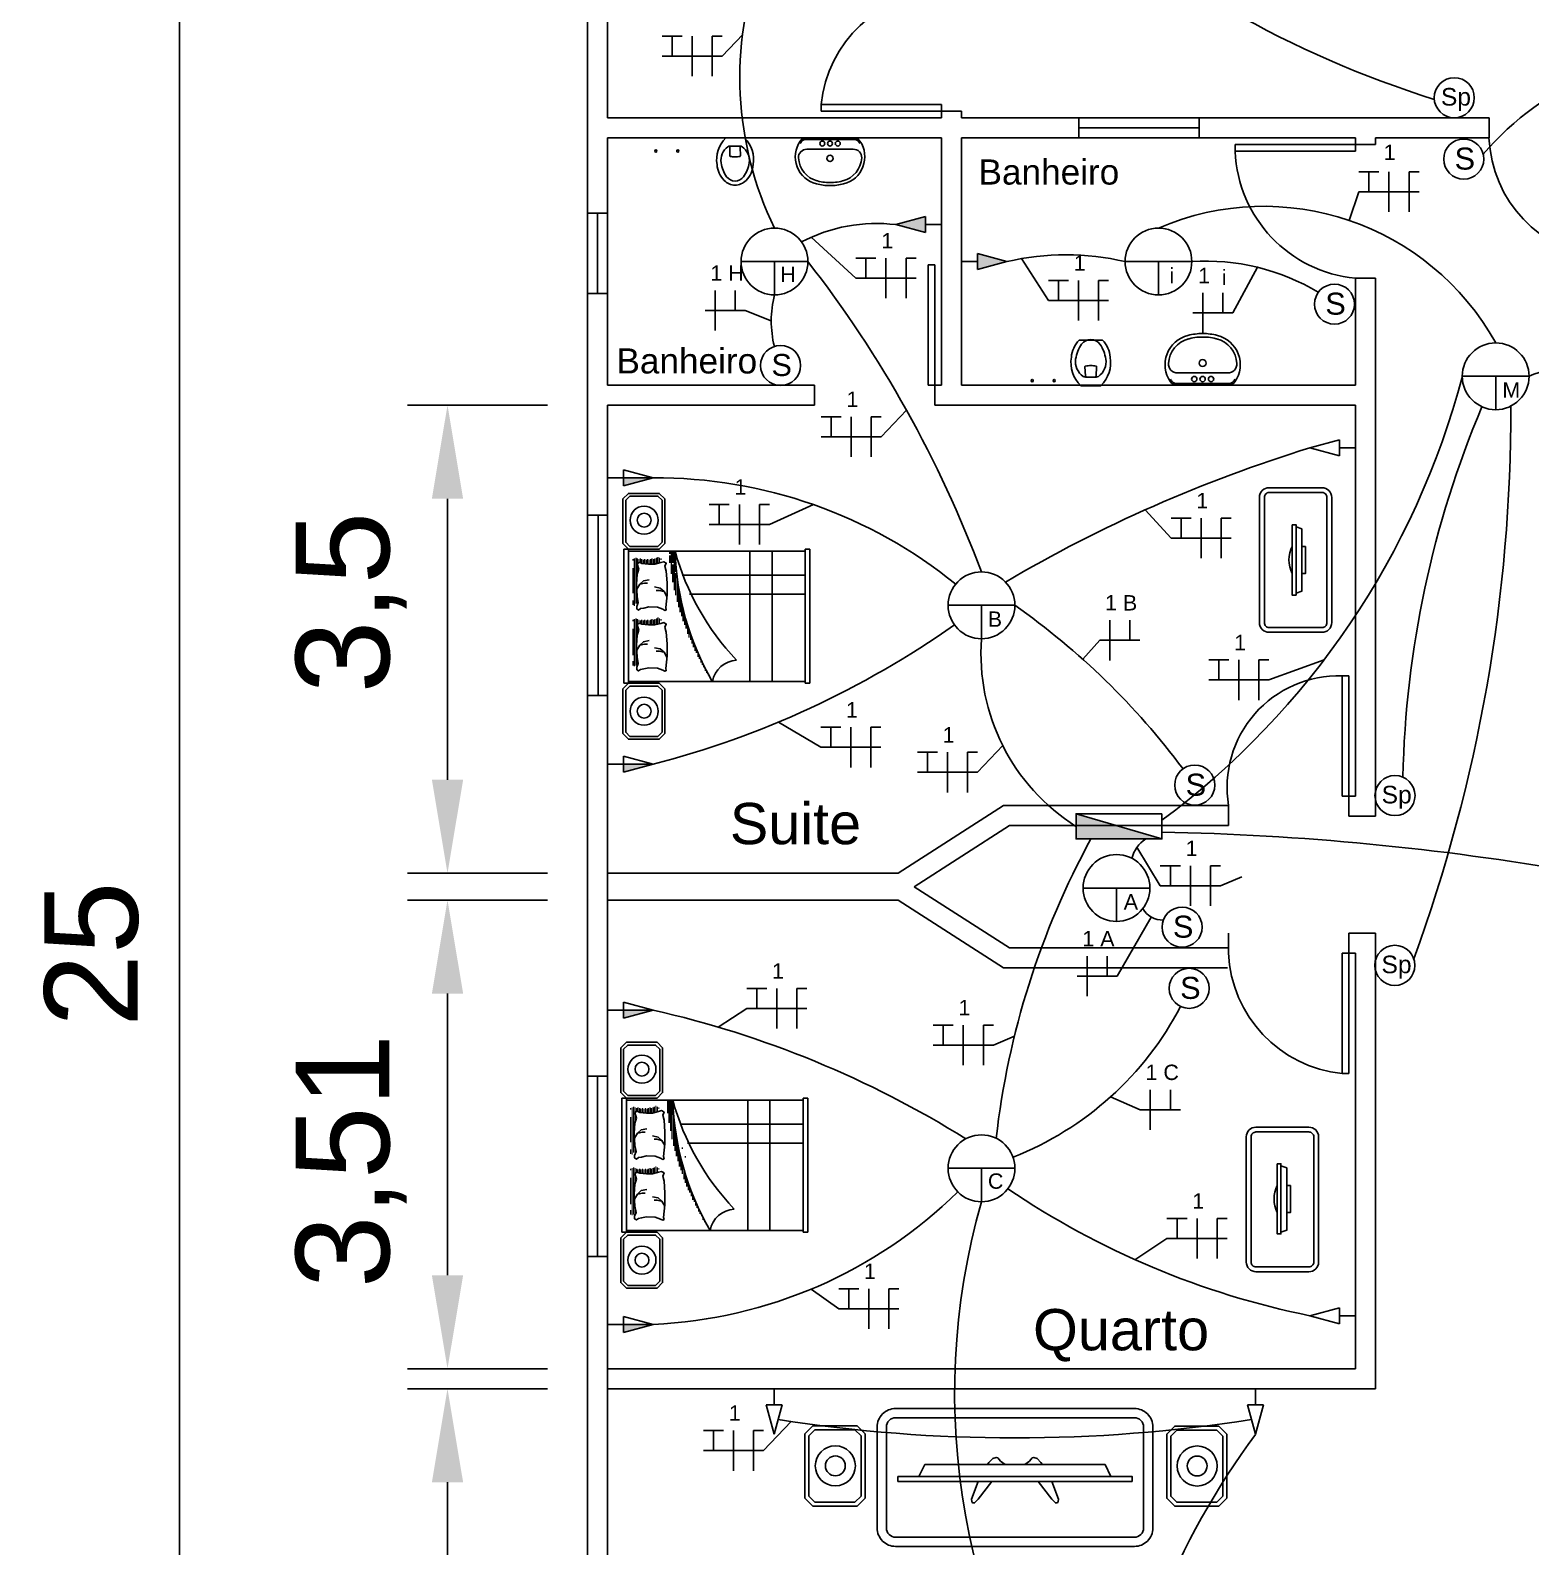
# Model space of a CAD drawing. Header units: millimetres. Extents: x 2979.6 to 3002.1, y 1616.9 to 1649.8.
# Drawn here: x 2979.55 to 2990.79, y 1628.97 to 1640.32 of the extents above; entities that cross this region are included whole.
import ezdxf

# ---------------------------------------------------------------- set-up
doc = ezdxf.new("R2010")
doc.units = ezdxf.units.MM
for name, color, linetype in [('Civil', 7, 'Continuous'), ('Cotas', 1, 'Continuous'), ('Elétrico', 2, 'Continuous'), ('Fiação', 5, 'Continuous'), ('Objetos', 7, 'Continuous')]:
    doc.layers.add(name, color=color, linetype=linetype)
doc.styles.get("Standard").update_dxf_attribs({"font": 'arial.ttf'})
doc.dimstyles.new('ISO-25', dxfattribs={"dimtxt": 0.7, "dimasz": 0.7, "dimexe": 0.3, "dimexo": 0.3, "dimgap": 0.3, "dimtad": 1, "dimtxsty": 'Standard', "dimcen": 0.7, "dimclrd": 256, "dimclre": 256, "dimadec": 0, "dimazin": 0, "dimtfac": 1, "dimtmove": 0, "dimatfit": 3, "dimfxl": 1, "dimlwd": -1, "dimlwe": -1, "dimarcsym": 0})
pattern_1 = [(270, (3073.067382, 1779.444894), (-0.0110657918, -0.0055328959), [0, -0.0110657918])]
pattern_2 = [(270, (3073.050873, 1775.336094), (-0.0110657918, -0.0055328959), [0, -0.0110657918])]

# ---------------------------------------------------------------- blocks, each defined once
blk = doc.blocks.new('*D14')
at = {"layer": 'Cotas', "transparency": 16777216}
for p, q in [((2983.425, 1645.908), (2980.37, 1645.908)), ((2980.67, 1645.208), (2980.67, 1621.608)), ((2983.425, 1620.908), (2980.37, 1620.908))]:
    blk.add_line(p, q, dxfattribs=at)
for points in [[(2980.553, 1645.208), (2980.787, 1645.208), (2980.67, 1645.908)], [(2980.553, 1621.608), (2980.787, 1621.608), (2980.67, 1620.908)]]:
    blk.add_solid(points, dxfattribs=at)
at = {"layer": 'Defpoints', "color": 0, "transparency": 16777216}
for p in [(2983.725, 1645.908), (2980.67, 1620.908), (2983.725, 1620.908)]:
    blk.add_point(p, dxfattribs=at)
at = {"layer": 'Cotas', "color": 0, "transparency": 16777216, "insert": (2980.013, 1633.408), "char_height": 0.7, "attachment_point": 5, "rotation": 90}
blk.add_mtext('25', dxfattribs=at)
blk = doc.blocks.new('*D16')
at = {"layer": 'Cotas', "transparency": 16777216}
for p, q in [((2983.425, 1633.813), (2982.377, 1633.813)), ((2982.677, 1631.005), (2982.677, 1633.113)), ((2983.425, 1630.305), (2982.377, 1630.305))]:
    blk.add_line(p, q, dxfattribs=at)
for points in [[(2982.56, 1633.113), (2982.794, 1633.113), (2982.677, 1633.813)], [(2982.56, 1631.005), (2982.794, 1631.005), (2982.677, 1630.305)]]:
    blk.add_solid(points, dxfattribs=at)
at = {"layer": 'Defpoints', "color": 0, "transparency": 16777216}
for p in [(2982.677, 1633.813), (2983.725, 1633.813), (2983.725, 1630.305)]:
    blk.add_point(p, dxfattribs=at)
at = {"layer": 'Cotas', "color": 0, "transparency": 16777216, "insert": (2981.956, 1631.86), "char_height": 0.7, "attachment_point": 5, "rotation": 90}
blk.add_mtext('3,51', dxfattribs=at)
blk = doc.blocks.new('*D17')
at = {"layer": 'Cotas', "transparency": 16777216}
for p, q in [((2983.425, 1637.517), (2982.377, 1637.517)), ((2982.677, 1634.713), (2982.677, 1636.817)), ((2983.425, 1634.013), (2982.377, 1634.013))]:
    blk.add_line(p, q, dxfattribs=at)
for points in [[(2982.56, 1636.817), (2982.794, 1636.817), (2982.677, 1637.517)], [(2982.56, 1634.713), (2982.794, 1634.713), (2982.677, 1634.013)]]:
    blk.add_solid(points, dxfattribs=at)
at = {"layer": 'Defpoints', "color": 0, "transparency": 16777216}
for p in [(2982.677, 1637.517), (2983.725, 1637.517), (2983.725, 1634.013)]:
    blk.add_point(p, dxfattribs=at)
at = {"layer": 'Cotas', "color": 0, "transparency": 16777216, "insert": (2981.956, 1636.04), "char_height": 0.7, "attachment_point": 5, "rotation": 90}
blk.add_mtext('3,5', dxfattribs=at)
blk = doc.blocks.new('*D20')
at = {"layer": 'Cotas', "transparency": 16777216}
for p, q in [((2983.425, 1630.155), (2982.377, 1630.155)), ((2982.677, 1629.455), (2982.677, 1624.217)), ((2983.425, 1623.517), (2982.377, 1623.517))]:
    blk.add_line(p, q, dxfattribs=at)
for points in [[(2982.56, 1629.455), (2982.794, 1629.455), (2982.677, 1630.155)], [(2982.56, 1624.217), (2982.794, 1624.217), (2982.677, 1623.517)]]:
    blk.add_solid(points, dxfattribs=at)
at = {"layer": 'Defpoints', "color": 0, "transparency": 16777216}
for p in [(2983.725, 1630.155), (2982.677, 1623.517), (2983.725, 1623.517)]:
    blk.add_point(p, dxfattribs=at)
at = {"layer": 'Cotas', "color": 0, "transparency": 16777216, "insert": (2981.956, 1626.836), "char_height": 0.7, "attachment_point": 5, "rotation": 90}
blk.add_mtext('6,64', dxfattribs=at)

msp = doc.modelspace()

# ---------------------------------------------------------------- hatches: boundary and pattern name
at = {"layer": 'Elétrico'}
h = msp.add_hatch(color=256, dxfattribs=at)
h.dxf.hatch_style = 1
h.paths.add_polyline_path([(2986.255, 1638.928), (2986.034, 1638.868), (2986.255, 1638.809)])
h.paths.add_polyline_path([(2986.866, 1638.592), (2986.645, 1638.652), (2986.645, 1638.532)])
h = msp.add_hatch(color=256, dxfattribs=at)
h.dxf.hatch_style = 1
h.paths.add_polyline_path([(2984.216, 1634.829), (2983.995, 1634.829), (2983.995, 1634.77)])
h.paths.add_polyline_path([(2984.216, 1636.973), (2983.995, 1636.973), (2983.995, 1636.914)])
h = msp.add_hatch(color=256, dxfattribs=at)
h.dxf.hatch_style = 1
h.paths.add_polyline_path([(2988.026, 1634.271), (2987.383, 1634.459), (2987.383, 1634.271)])
h = msp.add_hatch(color=256, dxfattribs=at)
h.dxf.hatch_style = 1
h.paths.add_polyline_path([(2984.216, 1632.988), (2983.995, 1632.988), (2983.995, 1632.929)])
h.paths.add_polyline_path([(2984.216, 1630.637), (2983.995, 1630.637), (2983.995, 1630.577)])
at = {"layer": 'Objetos'}
h = msp.add_hatch(dxfattribs=at)
h.set_pattern_fill('DOTS', color=256, scale=0.006971, angle=90, style=0)
h.set_pattern_definition(pattern_1)
h.paths.add_polyline_path([(2984.073, 1636.018), (2984.06, 1636.026), (2984.06, 1636.046), (2984.071, 1636.074), (2984.062, 1636.121), (2984.056, 1636.211), (2984.062, 1636.286), (2984.075, 1636.324), (2984.062, 1636.365), (2984.079, 1636.376), (2984.099, 1636.367), (2984.148, 1636.363), (2984.195, 1636.363), (2984.238, 1636.374), (2984.261, 1636.38), (2984.281, 1636.369), (2984.27, 1636.346), (2984.272, 1636.339), (2984.23, 1636.328), (2984.183, 1636.328), (2984.133, 1636.332), (2984.114, 1636.341), (2984.097, 1636.33), (2984.11, 1636.29), (2984.097, 1636.251), (2984.091, 1636.176), (2984.097, 1636.086), (2984.105, 1636.039), (2984.103, 1636.031), (2984.088, 1636.029)])
h.paths.add_polyline_path([(2984.073, 1635.562), (2984.06, 1635.571), (2984.06, 1635.59), (2984.071, 1635.618), (2984.062, 1635.665), (2984.056, 1635.755), (2984.062, 1635.83), (2984.075, 1635.869), (2984.062, 1635.91), (2984.079, 1635.92), (2984.099, 1635.912), (2984.148, 1635.908), (2984.195, 1635.908), (2984.238, 1635.918), (2984.261, 1635.925), (2984.281, 1635.914), (2984.27, 1635.89), (2984.272, 1635.883), (2984.23, 1635.873), (2984.183, 1635.873), (2984.133, 1635.877), (2984.114, 1635.886), (2984.097, 1635.875), (2984.11, 1635.834), (2984.097, 1635.796), (2984.091, 1635.721), (2984.097, 1635.631), (2984.105, 1635.583), (2984.103, 1635.576), (2984.088, 1635.573)])
h = msp.add_hatch(dxfattribs=at)
h.set_pattern_fill('DOTS', color=256, scale=0.006971, angle=90, style=0)
h.set_pattern_definition(pattern_1)
edge = h.paths.add_edge_path()
edge.add_line((2984.333, 1636.425), (2984.381, 1636.425))
edge.add_ellipse((2986.453, 1636.489), major_axis=(-1.466, 1.466), ratio=1, start_angle=46.7774, end_angle=75.1134)
edge.add_ellipse((2986.457, 1636.593), major_axis=(-1.507, 1.507), ratio=1, start_angle=409.5301, end_angle=437.4802, ccw=False)
h = msp.add_hatch(dxfattribs=at)
h.set_pattern_fill('DOTS', color=256, scale=0.006971, angle=90, style=0)
h.set_pattern_definition(pattern_2)
h.paths.add_polyline_path([(2984.056, 1631.909), (2984.044, 1631.918), (2984.044, 1631.937), (2984.054, 1631.965), (2984.046, 1632.012), (2984.039, 1632.102), (2984.046, 1632.177), (2984.059, 1632.216), (2984.046, 1632.256), (2984.063, 1632.267), (2984.082, 1632.259), (2984.131, 1632.254), (2984.178, 1632.254), (2984.221, 1632.265), (2984.245, 1632.271), (2984.264, 1632.261), (2984.253, 1632.237), (2984.256, 1632.23), (2984.213, 1632.219), (2984.166, 1632.219), (2984.117, 1632.224), (2984.098, 1632.232), (2984.08, 1632.222), (2984.093, 1632.181), (2984.08, 1632.142), (2984.074, 1632.067), (2984.08, 1631.977), (2984.089, 1631.93), (2984.086, 1631.922), (2984.071, 1631.92)])
h.paths.add_polyline_path([(2984.056, 1631.454), (2984.044, 1631.462), (2984.044, 1631.481), (2984.054, 1631.509), (2984.046, 1631.557), (2984.039, 1631.647), (2984.046, 1631.722), (2984.059, 1631.76), (2984.046, 1631.801), (2984.063, 1631.812), (2984.082, 1631.803), (2984.131, 1631.799), (2984.178, 1631.799), (2984.221, 1631.81), (2984.245, 1631.816), (2984.264, 1631.805), (2984.253, 1631.782), (2984.256, 1631.775), (2984.213, 1631.764), (2984.166, 1631.764), (2984.117, 1631.768), (2984.098, 1631.777), (2984.08, 1631.766), (2984.093, 1631.725), (2984.08, 1631.687), (2984.074, 1631.612), (2984.08, 1631.522), (2984.089, 1631.475), (2984.086, 1631.467), (2984.071, 1631.464)])
h = msp.add_hatch(dxfattribs=at)
h.set_pattern_fill('DOTS', color=256, scale=0.006971, angle=90, style=0)
h.set_pattern_definition(pattern_2)
edge = h.paths.add_edge_path()
edge.add_line((2984.316, 1632.316), (2984.364, 1632.316))
edge.add_ellipse((2986.436, 1632.38), major_axis=(-1.466, 1.466), ratio=1, start_angle=46.7774, end_angle=75.1134)
edge.add_ellipse((2986.44, 1632.484), major_axis=(-1.507, 1.507), ratio=1, start_angle=409.5301, end_angle=437.4802, ccw=False)

# ---------------------------------------------------------------- linework, layer by layer
at = {"layer": 'Civil'}
for p, q in [((2983.725, 1645.908), (2983.725, 1623.217)), ((2983.875, 1639.667), (2983.875, 1642.517)), ((2985.475, 1639.717), (2985.475, 1639.767)), ((2985.475, 1639.767), (2986.375, 1639.767)), ((2986.375, 1639.767), (2986.375, 1639.717)), ((2983.875, 1639.667), (2986.375, 1639.667)), ((2986.375, 1639.717), (2985.475, 1639.717)), ((2986.375, 1639.717), (2986.375, 1639.667)), ((2986.375, 1639.717), (2986.525, 1639.717)), ((2986.525, 1639.667), (2986.525, 1639.717)), ((2986.525, 1639.667), (2990.475, 1639.667)), ((2987.404, 1639.667), (2987.404, 1639.517)), ((2988.304, 1639.517), (2988.304, 1639.667)), ((2990.475, 1639.517), (2990.475, 1639.667)), ((2987.404, 1639.592), (2988.304, 1639.592)), ((2983.875, 1639.517), (2986.375, 1639.517)), ((2983.875, 1637.667), (2983.875, 1639.517)), ((2986.375, 1637.667), (2986.375, 1639.517)), ((2986.525, 1637.667), (2986.525, 1639.517)), ((2989.475, 1639.517), (2986.525, 1639.517)), ((2989.475, 1639.467), (2988.575, 1639.467)), ((2988.575, 1639.467), (2988.575, 1639.417)), ((2988.575, 1639.417), (2989.475, 1639.417)), ((2989.475, 1639.517), (2989.475, 1639.467)), ((2989.625, 1639.467), (2989.475, 1639.467)), ((2989.475, 1639.417), (2989.475, 1639.467)), ((2989.625, 1639.517), (2990.475, 1639.517)), ((2989.625, 1639.517), (2989.625, 1639.467)), ((2983.875, 1638.953), (2983.725, 1638.953)), ((2983.8, 1638.353), (2983.8, 1638.953)), ((2986.325, 1638.567), (2986.275, 1638.567)), ((2986.275, 1638.567), (2986.275, 1637.667)), ((2986.325, 1637.667), (2986.325, 1638.567)), ((2989.475, 1637.667), (2989.475, 1638.467)), ((2989.475, 1638.467), (2989.625, 1638.467)), ((2989.625, 1634.441), (2989.625, 1638.467)), ((2983.725, 1638.353), (2983.875, 1638.353)), ((2983.875, 1637.667), (2985.425, 1637.667)), ((2985.425, 1637.517), (2985.425, 1637.667)), ((2986.275, 1637.667), (2986.325, 1637.667)), ((2986.325, 1637.667), (2986.375, 1637.667)), ((2986.325, 1637.667), (2986.325, 1637.517)), ((2986.525, 1637.667), (2989.475, 1637.667)), ((2983.875, 1637.517), (2985.425, 1637.517)), ((2983.875, 1634.521), (2983.875, 1637.517)), ((2986.325, 1637.517), (2989.475, 1637.517)), ((2989.475, 1634.591), (2989.475, 1637.517)), ((2983.732, 1636.694), (2983.875, 1636.694)), ((2983.804, 1635.344), (2983.804, 1636.694)), ((2983.997, 1636.439), (2983.997, 1635.435)), ((2989.425, 1635.491), (2989.375, 1635.491)), ((2989.375, 1635.491), (2989.375, 1634.591)), ((2989.425, 1634.591), (2989.425, 1635.491)), ((2983.732, 1635.344), (2983.875, 1635.344)), ((2989.375, 1634.591), (2989.425, 1634.591)), ((2989.425, 1634.591), (2989.475, 1634.591)), ((2989.425, 1634.441), (2989.425, 1634.591)), ((2983.875, 1633.305), (2983.875, 1634.521)), ((2986.05, 1634.013), (2986.84, 1634.521)), ((2986.84, 1634.521), (2988.525, 1634.521)), ((2988.525, 1634.521), (2988.525, 1634.371)), ((2989.425, 1634.441), (2989.625, 1634.441)), ((2986.172, 1633.913), (2986.884, 1634.371)), ((2986.884, 1634.371), (2988.525, 1634.371)), ((2986.05, 1634.013), (2983.875, 1634.013)), ((2986.172, 1633.913), (2986.884, 1633.455)), ((2986.05, 1633.813), (2983.875, 1633.813)), ((2986.05, 1633.813), (2986.84, 1633.305)), ((2988.525, 1633.415), (2988.525, 1633.565)), ((2989.425, 1633.565), (2989.625, 1633.565)), ((2989.425, 1633.415), (2989.425, 1633.565)), ((2989.625, 1630.305), (2989.625, 1633.565)), ((2983.875, 1633.455), (2983.875, 1633.455)), ((2986.884, 1633.455), (2988.516, 1633.455)), ((2989.375, 1632.515), (2989.375, 1633.415)), ((2989.375, 1633.415), (2989.425, 1633.415)), ((2989.475, 1633.415), (2989.425, 1633.415)), ((2989.425, 1633.415), (2989.425, 1632.515)), ((2989.475, 1630.305), (2989.475, 1633.415)), ((2983.875, 1623.517), (2983.875, 1633.305)), ((2986.84, 1633.305), (2988.516, 1633.305)), ((2983.725, 1632.494), (2983.875, 1632.494)), ((2983.799, 1631.144), (2983.8, 1632.494)), ((2989.425, 1632.515), (2989.375, 1632.515)), ((2983.981, 1632.33), (2983.981, 1631.326)), ((2983.725, 1631.144), (2983.875, 1631.144)), ((2989.475, 1630.305), (2983.875, 1630.305)), ((2989.625, 1630.305), (2989.625, 1630.155)), ((2989.625, 1630.155), (2983.875, 1630.155))]:
    msp.add_line(p, q, dxfattribs=at)
for centre, radius, start, end in [((2986.416, 1639.672), 0.946, 92.4842, 174.2427), ((2989.569, 1639.457), 0.995, 182.3408, 264.5629), ((2991.42, 1639.558), 0.946, 182.4842, 264.2427), ((2989.349, 1634.656), 0.835, 88.2252, 189.3194), ((2989.47, 1633.456), 0.946, 182.4842, 264.2427)]:
    msp.add_arc(centre, radius, start, end, dxfattribs=at)
at = {"layer": 'Elétrico'}
for p, q in [((2986.255, 1638.928), (2986.034, 1638.868)), ((2986.034, 1638.868), (2986.255, 1638.809)), ((2986.255, 1638.868), (2986.375, 1638.868)), ((2986.866, 1638.592), (2986.645, 1638.652)), ((2985.375, 1638.592), (2984.875, 1638.592)), ((2985.125, 1638.592), (2985.125, 1638.342)), ((2986.645, 1638.592), (2986.525, 1638.592)), ((2986.645, 1638.532), (2986.866, 1638.592)), ((2988.25, 1638.592), (2987.75, 1638.592)), ((2988, 1638.592), (2988, 1638.342)), ((2990.775, 1637.733), (2990.275, 1637.733)), ((2990.525, 1637.733), (2990.525, 1637.483)), ((2989.355, 1637.257), (2989.134, 1637.197)), ((2989.134, 1637.197), (2989.355, 1637.137)), ((2989.355, 1637.197), (2989.475, 1637.197)), ((2984.216, 1636.973), (2983.995, 1637.033)), ((2983.995, 1636.973), (2983.875, 1636.973)), ((2983.995, 1636.914), (2984.216, 1636.973)), ((2983.995, 1636.973), (2984.216, 1636.973)), ((2986.925, 1636.019), (2986.425, 1636.019)), ((2986.675, 1636.019), (2986.675, 1635.769)), ((2984.216, 1634.829), (2983.995, 1634.889)), ((2983.995, 1634.829), (2983.875, 1634.829)), ((2983.995, 1634.77), (2984.216, 1634.829)), ((2983.995, 1634.829), (2984.216, 1634.829)), ((2987.383, 1634.459), (2988.026, 1634.271)), ((2988.026, 1634.459), (2988.026, 1634.284)), ((2987.936, 1633.903), (2987.436, 1633.903)), ((2987.686, 1633.903), (2987.686, 1633.653)), ((2983.995, 1632.988), (2983.875, 1632.988)), ((2984.216, 1632.988), (2983.995, 1633.048)), ((2983.995, 1632.929), (2984.216, 1632.988)), ((2983.995, 1632.988), (2984.216, 1632.988)), ((2986.925, 1631.805), (2986.425, 1631.805)), ((2986.675, 1631.805), (2986.675, 1631.555)), ((2984.216, 1630.637), (2983.995, 1630.697)), ((2989.355, 1630.761), (2989.134, 1630.701)), ((2989.134, 1630.701), (2989.355, 1630.641)), ((2989.355, 1630.701), (2989.475, 1630.701)), ((2983.995, 1630.637), (2983.875, 1630.637)), ((2983.995, 1630.577), (2984.216, 1630.637)), ((2983.995, 1630.637), (2984.216, 1630.637)), ((2985.122, 1630.035), (2985.122, 1630.155)), ((2988.727, 1630.035), (2988.727, 1630.155)), ((2985.062, 1630.035), (2985.122, 1629.814)), ((2985.122, 1629.814), (2985.182, 1630.035)), ((2988.667, 1630.035), (2988.727, 1629.814)), ((2988.727, 1629.814), (2988.787, 1630.035))]:
    msp.add_line(p, q, dxfattribs=at)
for points in [[(2986.255, 1638.928), (2986.255, 1638.809)], [(2986.645, 1638.532), (2986.645, 1638.652)], [(2989.355, 1637.257), (2989.355, 1637.137)], [(2983.995, 1636.914), (2983.995, 1637.033)], [(2983.995, 1634.77), (2983.995, 1634.889)], [(2983.995, 1632.929), (2983.995, 1633.048)], [(2983.995, 1630.577), (2983.995, 1630.697)], [(2989.355, 1630.761), (2989.355, 1630.641)], [(2985.062, 1630.035), (2985.182, 1630.035)], [(2988.667, 1630.035), (2988.787, 1630.035)]]:
    msp.add_lwpolyline(points, dxfattribs=at)
msp.add_lwpolyline([(2988.026, 1634.459), (2988.026, 1634.271), (2987.383, 1634.271), (2987.383, 1634.459)], close=True, dxfattribs=at)
for centre, radius in [((2990.215, 1639.818), 0.15), ((2990.286, 1639.359), 0.15), ((2985.125, 1638.592), 0.25), ((2988, 1638.592), 0.25), ((2989.318, 1638.273), 0.15), ((2985.171, 1637.814), 0.15), ((2990.525, 1637.733), 0.25), ((2986.675, 1636.019), 0.25), ((2988.272, 1634.673), 0.15), ((2989.771, 1634.595), 0.15), ((2987.686, 1633.903), 0.25), ((2988.177, 1633.61), 0.15), ((2989.77, 1633.324), 0.15), ((2988.23, 1633.152), 0.15), ((2986.675, 1631.805), 0.25)]:
    msp.add_circle(centre, radius, dxfattribs=at)
for centre, radius, start, end in [((2992.4, 1647.248), 7.8, 203.8544, 252.5848), ((2987.438, 1639.967), 2.572, 159.6311, 205.9408), ((2992.12, 1637.946), 2.225, 86.3359, 139.3754), ((2988.788, 1637.018), 1.987, 29.0524, 113.3629), ((2985.888, 1637.677), 1.2, 83.0133, 117.8342), ((2987.308, 1636.686), 1.956, 76.9441, 103.0559), ((2978.46, 1633.197), 8.77, 20.5051, 37.9626), ((2988.357, 1636.968), 1.627, 58.927, 93.7692), ((2985.901, 1638.147), 0.8, 165.9237, 193.7956), ((2984.404, 1639.284), 6.073, 306.6196, 345.2015), ((2990.929, 1637.446), 0.326, 61.72, 118.28), ((2997.341, 1634.578), 7.512, 157.0715, 178.8202), ((2978.669, 1637.484), 11.97, 339.9168, 0.1235), ((2992.281, 1626.961), 10.709, 107.0887, 120.4462), ((2984.24, 1633.416), 3.557, 50.9302, 90.3863), ((2983.737, 1631.482), 5.545, 36.6829, 54.9067), ((2982.465, 1641.585), 6.979, 284.5323, 305.0499), ((2988.199, 1635.656), 1.528, 175.7783, 237.7057), ((2987.613, 1613.742), 20.584, 71.5103, 88.8495), ((2992.856, 1631.34), 6.11, 151.3351, 173.5228), ((2988.036, 1634.068), 0.241, 122.8704, 166.4953), ((2988.028, 1633.827), 0.164, 208.1118, 273.1405), ((2982.549, 1625.608), 7.567, 58.0143, 77.271), ((2986.029, 1634.131), 2.41, 291.4749, 332.4704), ((2984.066, 1634.102), 3.468, 272.4811, 314.519), ((2990.37, 1636.811), 6.233, 235.8684, 258.5668), ((2991.661, 1630.123), 5.187, 163.9762, 216.578), ((2986.924, 1641.227), 11.44, 261.0868, 278.9132), ((2993.358, 1626.375), 5.768, 143.4037, 172.9264)]:
    msp.add_arc(centre, radius, start, end, dxfattribs=at)
at = {"layer": 'Fiação'}
for p, q in [((2984.358, 1640.28), (2984.283, 1640.28)), ((2984.358, 1640.13), (2984.358, 1640.28)), ((2984.358, 1640.28), (2984.433, 1640.28)), ((2984.508, 1640.13), (2984.508, 1640.28)), ((2984.658, 1640.13), (2984.658, 1640.28)), ((2984.658, 1640.28), (2984.733, 1640.28)), ((2984.733, 1640.13), (2984.887, 1640.292)), ((2984.283, 1640.13), (2984.433, 1640.13)), ((2984.433, 1640.13), (2984.583, 1640.13)), ((2984.508, 1639.98), (2984.508, 1640.13)), ((2984.583, 1640.13), (2984.733, 1640.13)), ((2984.658, 1639.98), (2984.658, 1640.13)), ((2989.576, 1639.264), (2989.501, 1639.264)), ((2989.576, 1639.114), (2989.576, 1639.264)), ((2989.576, 1639.264), (2989.651, 1639.264)), ((2989.726, 1639.114), (2989.726, 1639.264)), ((2989.876, 1639.114), (2989.876, 1639.264)), ((2989.876, 1639.264), (2989.951, 1639.264)), ((2989.501, 1639.114), (2989.428, 1638.899)), ((2989.501, 1639.114), (2989.651, 1639.114)), ((2989.651, 1639.114), (2989.801, 1639.114)), ((2989.726, 1638.964), (2989.726, 1639.114)), ((2989.801, 1639.114), (2989.951, 1639.114)), ((2989.876, 1638.964), (2989.876, 1639.114)), ((2985.735, 1638.467), (2985.4, 1638.774)), ((2985.81, 1638.617), (2985.735, 1638.617)), ((2985.81, 1638.467), (2985.81, 1638.617)), ((2985.81, 1638.617), (2985.885, 1638.617)), ((2985.96, 1638.467), (2985.96, 1638.617)), ((2986.11, 1638.467), (2986.11, 1638.617)), ((2986.11, 1638.617), (2986.185, 1638.617)), ((2987.177, 1638.301), (2986.974, 1638.614)), ((2988.558, 1638.207), (2988.741, 1638.549)), ((2985.735, 1638.467), (2985.885, 1638.467)), ((2985.885, 1638.467), (2986.035, 1638.467)), ((2985.96, 1638.317), (2985.96, 1638.467)), ((2986.035, 1638.467), (2986.185, 1638.467)), ((2986.11, 1638.317), (2986.11, 1638.467)), ((2987.252, 1638.451), (2987.177, 1638.451)), ((2987.252, 1638.301), (2987.252, 1638.451)), ((2987.252, 1638.451), (2987.327, 1638.451)), ((2987.402, 1638.301), (2987.402, 1638.451)), ((2987.552, 1638.301), (2987.552, 1638.451)), ((2987.552, 1638.451), (2987.627, 1638.451)), ((2984.681, 1638.225), (2984.681, 1638.375)), ((2984.831, 1638.225), (2984.831, 1638.375)), ((2987.177, 1638.301), (2987.327, 1638.301)), ((2987.327, 1638.301), (2987.477, 1638.301)), ((2987.402, 1638.151), (2987.402, 1638.301)), ((2987.477, 1638.301), (2987.627, 1638.301)), ((2987.552, 1638.151), (2987.552, 1638.301)), ((2988.333, 1638.207), (2988.333, 1638.357)), ((2988.483, 1638.207), (2988.483, 1638.357)), ((2984.606, 1638.225), (2984.756, 1638.225)), ((2984.681, 1638.075), (2984.681, 1638.225)), ((2984.756, 1638.225), (2984.906, 1638.225)), ((2984.906, 1638.225), (2985.101, 1638.149)), ((2988.258, 1638.207), (2988.408, 1638.207)), ((2988.333, 1638.057), (2988.333, 1638.207)), ((2988.408, 1638.207), (2988.558, 1638.207)), ((2985.549, 1637.43), (2985.474, 1637.43)), ((2985.549, 1637.28), (2985.549, 1637.43)), ((2985.549, 1637.43), (2985.624, 1637.43)), ((2985.699, 1637.28), (2985.699, 1637.43)), ((2985.849, 1637.28), (2985.849, 1637.43)), ((2985.849, 1637.43), (2985.924, 1637.43)), ((2985.924, 1637.28), (2986.114, 1637.48)), ((2985.474, 1637.28), (2985.624, 1637.28)), ((2985.624, 1637.28), (2985.774, 1637.28)), ((2985.699, 1637.13), (2985.699, 1637.28)), ((2985.774, 1637.28), (2985.924, 1637.28)), ((2985.849, 1637.13), (2985.849, 1637.28)), ((2984.712, 1636.774), (2984.637, 1636.774)), ((2984.712, 1636.624), (2984.712, 1636.774)), ((2984.712, 1636.774), (2984.787, 1636.774)), ((2984.862, 1636.624), (2984.862, 1636.774)), ((2985.012, 1636.624), (2985.012, 1636.774)), ((2985.012, 1636.774), (2985.087, 1636.774)), ((2985.087, 1636.624), (2985.418, 1636.773)), ((2988.094, 1636.522), (2987.9, 1636.733)), ((2984.637, 1636.624), (2984.787, 1636.624)), ((2984.787, 1636.624), (2984.937, 1636.624)), ((2984.862, 1636.474), (2984.862, 1636.624)), ((2984.937, 1636.624), (2985.087, 1636.624)), ((2985.012, 1636.474), (2985.012, 1636.624)), ((2988.169, 1636.672), (2988.094, 1636.672)), ((2988.169, 1636.522), (2988.169, 1636.672)), ((2988.169, 1636.672), (2988.244, 1636.672)), ((2988.319, 1636.522), (2988.319, 1636.672)), ((2988.469, 1636.522), (2988.469, 1636.672)), ((2988.469, 1636.672), (2988.544, 1636.672)), ((2988.094, 1636.522), (2988.244, 1636.522)), ((2988.244, 1636.522), (2988.394, 1636.522)), ((2988.319, 1636.372), (2988.319, 1636.522)), ((2988.394, 1636.522), (2988.544, 1636.522)), ((2988.469, 1636.372), (2988.469, 1636.522)), ((2987.636, 1635.757), (2987.636, 1635.907)), ((2987.786, 1635.757), (2987.786, 1635.907)), ((2987.561, 1635.757), (2987.434, 1635.615)), ((2987.561, 1635.757), (2987.711, 1635.757)), ((2987.636, 1635.607), (2987.636, 1635.757)), ((2987.711, 1635.757), (2987.861, 1635.757)), ((2988.452, 1635.61), (2988.377, 1635.61)), ((2988.452, 1635.46), (2988.452, 1635.61)), ((2988.452, 1635.61), (2988.527, 1635.61)), ((2988.602, 1635.46), (2988.602, 1635.61)), ((2988.752, 1635.46), (2988.752, 1635.61)), ((2988.752, 1635.61), (2988.827, 1635.61)), ((2988.827, 1635.46), (2989.24, 1635.611)), ((2988.377, 1635.46), (2988.527, 1635.46)), ((2988.527, 1635.46), (2988.677, 1635.46)), ((2988.602, 1635.31), (2988.602, 1635.46)), ((2988.677, 1635.46), (2988.827, 1635.46)), ((2988.752, 1635.31), (2988.752, 1635.46)), ((2985.471, 1634.956), (2985.155, 1635.145)), ((2985.546, 1635.106), (2985.471, 1635.106)), ((2985.546, 1634.956), (2985.546, 1635.106)), ((2985.546, 1635.106), (2985.621, 1635.106)), ((2985.696, 1634.956), (2985.696, 1635.106)), ((2985.846, 1634.956), (2985.846, 1635.106)), ((2985.846, 1635.106), (2985.921, 1635.106)), ((2985.471, 1634.956), (2985.621, 1634.956)), ((2985.621, 1634.956), (2985.771, 1634.956)), ((2985.696, 1634.806), (2985.696, 1634.956)), ((2985.771, 1634.956), (2985.921, 1634.956)), ((2985.846, 1634.806), (2985.846, 1634.956)), ((2986.27, 1634.919), (2986.195, 1634.919)), ((2986.27, 1634.769), (2986.27, 1634.919)), ((2986.27, 1634.919), (2986.345, 1634.919)), ((2986.42, 1634.769), (2986.42, 1634.919)), ((2986.57, 1634.769), (2986.57, 1634.919)), ((2986.57, 1634.919), (2986.645, 1634.919)), ((2986.645, 1634.769), (2986.834, 1634.969)), ((2986.195, 1634.769), (2986.345, 1634.769)), ((2986.345, 1634.769), (2986.495, 1634.769)), ((2986.42, 1634.619), (2986.42, 1634.769)), ((2986.495, 1634.769), (2986.645, 1634.769)), ((2986.57, 1634.619), (2986.57, 1634.769)), ((2988.014, 1633.919), (2987.839, 1634.208)), ((2988.089, 1634.069), (2988.014, 1634.069)), ((2988.089, 1633.919), (2988.089, 1634.069)), ((2988.089, 1634.069), (2988.164, 1634.069)), ((2988.239, 1633.919), (2988.239, 1634.069)), ((2988.389, 1633.919), (2988.389, 1634.069)), ((2988.389, 1634.069), (2988.464, 1634.069)), ((2988.464, 1633.919), (2988.624, 1633.987)), ((2988.014, 1633.919), (2988.164, 1633.919)), ((2988.164, 1633.919), (2988.314, 1633.919)), ((2988.239, 1633.769), (2988.239, 1633.919)), ((2988.314, 1633.919), (2988.464, 1633.919)), ((2988.389, 1633.769), (2988.389, 1633.919)), ((2987.691, 1633.243), (2987.946, 1633.685)), ((2987.466, 1633.243), (2987.466, 1633.393)), ((2987.616, 1633.243), (2987.616, 1633.393)), ((2987.391, 1633.243), (2987.541, 1633.243)), ((2987.466, 1633.093), (2987.466, 1633.243)), ((2987.541, 1633.243), (2987.691, 1633.243)), ((2984.993, 1633.152), (2984.918, 1633.152)), ((2984.993, 1633.002), (2984.993, 1633.152)), ((2984.993, 1633.152), (2985.068, 1633.152)), ((2985.143, 1633.002), (2985.143, 1633.152)), ((2985.293, 1633.002), (2985.293, 1633.152)), ((2985.293, 1633.152), (2985.368, 1633.152)), ((2984.918, 1633.002), (2984.704, 1632.861)), ((2984.918, 1633.002), (2985.068, 1633.002)), ((2985.068, 1633.002), (2985.218, 1633.002)), ((2985.143, 1632.852), (2985.143, 1633.002)), ((2985.218, 1633.002), (2985.368, 1633.002)), ((2985.293, 1632.852), (2985.293, 1633.002)), ((2986.389, 1632.877), (2986.314, 1632.877)), ((2986.389, 1632.727), (2986.389, 1632.877)), ((2986.389, 1632.877), (2986.464, 1632.877)), ((2986.539, 1632.727), (2986.539, 1632.877)), ((2986.689, 1632.727), (2986.689, 1632.877)), ((2986.689, 1632.877), (2986.764, 1632.877)), ((2986.314, 1632.727), (2986.464, 1632.727)), ((2986.464, 1632.727), (2986.614, 1632.727)), ((2986.539, 1632.577), (2986.539, 1632.727)), ((2986.614, 1632.727), (2986.764, 1632.727)), ((2986.689, 1632.577), (2986.689, 1632.727)), ((2986.764, 1632.727), (2986.922, 1632.795)), ((2987.939, 1632.243), (2987.939, 1632.393)), ((2988.089, 1632.243), (2988.089, 1632.393)), ((2987.864, 1632.243), (2987.64, 1632.339)), ((2987.864, 1632.243), (2988.014, 1632.243)), ((2987.939, 1632.093), (2987.939, 1632.243)), ((2988.014, 1632.243), (2988.164, 1632.243)), ((2988.139, 1631.43), (2988.064, 1631.43)), ((2988.139, 1631.28), (2988.139, 1631.43)), ((2988.139, 1631.43), (2988.214, 1631.43)), ((2988.289, 1631.28), (2988.289, 1631.43)), ((2988.439, 1631.28), (2988.439, 1631.43)), ((2988.439, 1631.43), (2988.514, 1631.43)), ((2988.064, 1631.28), (2987.824, 1631.121)), ((2988.064, 1631.28), (2988.214, 1631.28)), ((2988.214, 1631.28), (2988.364, 1631.28)), ((2988.289, 1631.13), (2988.289, 1631.28)), ((2988.364, 1631.28), (2988.514, 1631.28)), ((2988.439, 1631.13), (2988.439, 1631.28)), ((2985.681, 1630.904), (2985.606, 1630.904)), ((2985.681, 1630.754), (2985.681, 1630.904)), ((2985.681, 1630.904), (2985.756, 1630.904)), ((2985.831, 1630.754), (2985.831, 1630.904)), ((2985.981, 1630.754), (2985.981, 1630.904)), ((2985.981, 1630.904), (2986.056, 1630.904)), ((2985.606, 1630.754), (2985.4, 1630.9)), ((2985.606, 1630.754), (2985.756, 1630.754)), ((2985.756, 1630.754), (2985.906, 1630.754)), ((2985.831, 1630.604), (2985.831, 1630.754)), ((2985.906, 1630.754), (2986.056, 1630.754)), ((2985.981, 1630.604), (2985.981, 1630.754)), ((2985.044, 1629.692), (2985.249, 1629.91)), ((2984.669, 1629.842), (2984.594, 1629.842)), ((2984.669, 1629.692), (2984.669, 1629.842)), ((2984.669, 1629.842), (2984.744, 1629.842)), ((2984.819, 1629.692), (2984.819, 1629.842)), ((2984.969, 1629.692), (2984.969, 1629.842)), ((2984.969, 1629.842), (2985.044, 1629.842)), ((2984.594, 1629.692), (2984.744, 1629.692)), ((2984.744, 1629.692), (2984.894, 1629.692)), ((2984.819, 1629.542), (2984.819, 1629.692)), ((2984.894, 1629.692), (2985.044, 1629.692)), ((2984.969, 1629.542), (2984.969, 1629.692))]:
    msp.add_line(p, q, dxfattribs=at)
at = {"layer": 'Objetos'}
for p, q in [((2984.032, 1636.439), (2983.997, 1636.439)), ((2984.032, 1635.435), (2984.032, 1636.439)), ((2985.356, 1636.425), (2984.032, 1636.425)), ((2984.941, 1635.449), (2984.941, 1636.425)), ((2985.107, 1635.449), (2985.107, 1636.425)), ((2985.356, 1635.435), (2985.356, 1636.439)), ((2985.391, 1636.439), (2985.356, 1636.439)), ((2985.391, 1635.435), (2985.391, 1636.439)), ((2985.356, 1636.245), (2984.434, 1636.245)), ((2985.356, 1636.102), (2984.49, 1636.102)), ((2984.032, 1635.449), (2985.356, 1635.449)), ((2983.997, 1635.435), (2984.032, 1635.435)), ((2985.356, 1635.435), (2985.391, 1635.435)), ((2984.016, 1632.33), (2983.981, 1632.33)), ((2984.016, 1631.326), (2984.016, 1632.33)), ((2985.34, 1632.316), (2984.016, 1632.316)), ((2984.925, 1631.34), (2984.925, 1632.316)), ((2985.091, 1631.34), (2985.091, 1632.316)), ((2985.34, 1631.326), (2985.34, 1632.33)), ((2985.375, 1632.33), (2985.34, 1632.33)), ((2985.375, 1631.326), (2985.375, 1632.33)), ((2985.34, 1632.136), (2984.418, 1632.136)), ((2985.34, 1631.993), (2984.473, 1631.993)), ((2983.981, 1631.326), (2984.016, 1631.326)), ((2984.016, 1631.34), (2985.34, 1631.34)), ((2985.34, 1631.326), (2985.375, 1631.326))]:
    msp.add_line(p, q, dxfattribs=at)
for points in [[(2984.749, 1639.198, -0.17873), (2984.695, 1639.317, -0.245937), (2984.76, 1639.517), (2984.901, 1639.517, -0.245937), (2984.966, 1639.317, -0.17873), (2984.912, 1639.198, -0.191409), (2984.83, 1639.163, -0.191409)], [(2984.83, 1639.194, -0.222319), (2984.767, 1639.226, -0.113271), (2984.725, 1639.33, -0.283572), (2984.777, 1639.451, -0.153744), (2984.792, 1639.456), (2984.83, 1639.456), (2984.868, 1639.456, -0.153744), (2984.883, 1639.451, -0.283572), (2984.936, 1639.33, -0.113271), (2984.894, 1639.226, -0.222319)], [(2985.317, 1639.494, -0.247757), (2985.36, 1639.517), (2985.541, 1639.517), (2985.722, 1639.517, -0.247757), (2985.765, 1639.494, -0.523187), (2985.642, 1639.173, -0.064231), (2985.541, 1639.16, -0.064231), (2985.44, 1639.173, -0.523187)], [(2988.573, 1637.692, -0.247757), (2988.526, 1637.667), (2988.331, 1637.667), (2988.136, 1637.667, -0.247757), (2988.089, 1637.692, -0.523187), (2988.221, 1638.039, -0.064231), (2988.331, 1638.053, -0.064231), (2988.441, 1638.039, -0.523187)], [(2987.581, 1638.003, -0.17873), (2987.639, 1637.876, -0.245937), (2987.569, 1637.662), (2987.418, 1637.662, -0.245937), (2987.348, 1637.876, -0.17873), (2987.406, 1638.003)], [(2987.493, 1638.008, -0.222319), (2987.562, 1637.973, -0.113271), (2987.606, 1637.862, -0.283572), (2987.55, 1637.732, -0.153744), (2987.534, 1637.727), (2987.493, 1637.727), (2987.453, 1637.727, -0.153744), (2987.436, 1637.732, -0.283572), (2987.38, 1637.862, -0.113271), (2987.425, 1637.973, -0.222319)], [(2989.297, 1635.889), (2989.297, 1636.827, 0.414214), (2989.225, 1636.899), (2988.829, 1636.899, 0.414214), (2988.756, 1636.827), (2988.756, 1635.889, 0.414214), (2988.829, 1635.817), (2989.225, 1635.817, 0.414214)], [(2989.261, 1635.889), (2989.261, 1636.827, 0.414214), (2989.225, 1636.863), (2988.829, 1636.863, 0.414214), (2988.793, 1636.827), (2988.793, 1635.889, 0.414214), (2988.829, 1635.853), (2989.225, 1635.853, 0.414214)], [(2989.199, 1631.103), (2989.199, 1632.041, 0.414214), (2989.126, 1632.113), (2988.73, 1632.113, 0.414214), (2988.658, 1632.041), (2988.658, 1631.103, 0.414214), (2988.73, 1631.031), (2989.126, 1631.031, 0.414214)], [(2989.163, 1631.103), (2989.163, 1632.041, 0.414214), (2989.126, 1632.077), (2988.73, 1632.077, 0.414214), (2988.694, 1632.041), (2988.694, 1631.103, 0.414214), (2988.73, 1631.067), (2989.126, 1631.067, 0.414214)], [(2987.82, 1630.007), (2986.032, 1630.007, 0.414214), (2985.894, 1629.869), (2985.894, 1629.113, 0.414214), (2986.032, 1628.975), (2987.82, 1628.975, 0.414214), (2987.958, 1629.113), (2987.958, 1629.869, 0.414214)], [(2987.82, 1629.938), (2986.032, 1629.938, 0.414214), (2985.963, 1629.869), (2985.963, 1629.113, 0.414214), (2986.032, 1629.044), (2987.82, 1629.044, 0.414214), (2987.889, 1629.113), (2987.889, 1629.869, 0.414214)]]:
    msp.add_lwpolyline(points, format="xyb", close=True, dxfattribs=at)
for points in [[(2984.861, 1639.456, -0.180822), (2984.868, 1639.448), (2984.87, 1639.383, -0.372604), (2984.867, 1639.379, -0.045393), (2984.83, 1639.376, -0.045393), (2984.794, 1639.379, -0.372604), (2984.79, 1639.383), (2984.792, 1639.448, -0.180822), (2984.799, 1639.456)], [(2985.637, 1639.196, 0.331039), (2985.778, 1639.367, 0.428943), (2985.715, 1639.433), (2985.541, 1639.433), (2985.367, 1639.433, 0.428943), (2985.305, 1639.367, 0.331039), (2985.445, 1639.196)], [(2985.318, 1639.475, -0.019603), (2985.326, 1639.488, -0.247757), (2985.36, 1639.506), (2985.722, 1639.506, -0.247757), (2985.756, 1639.488, -0.019603), (2985.765, 1639.475, -0.064281)], [(2988.228, 1638.014, 0.331039), (2988.075, 1637.829, 0.428943), (2988.143, 1637.758), (2988.331, 1637.758), (2988.519, 1637.758, 0.428943), (2988.587, 1637.829, 0.331039), (2988.435, 1638.014)], [(2987.46, 1637.727, -0.180822), (2987.453, 1637.736), (2987.45, 1637.805, -0.372604), (2987.454, 1637.81, -0.045393), (2987.493, 1637.813, -0.045393), (2987.533, 1637.81, -0.372604), (2987.536, 1637.805), (2987.534, 1637.736, -0.180822), (2987.527, 1637.727)], [(2988.573, 1637.712, -0.019603), (2988.564, 1637.698, -0.247757), (2988.526, 1637.678), (2988.136, 1637.678, -0.247757), (2988.098, 1637.698, -0.019603), (2988.089, 1637.712, -0.064281)], [(2989.001, 1636.46, 0.234116), (2989.001, 1636.258)], [(2988.889, 1631.677, 0.234116), (2988.889, 1631.475)]]:
    msp.add_lwpolyline(points, format="xyb", dxfattribs=at)
for points in [[(2984.304, 1636.815), (2984.304, 1636.481), (2984.262, 1636.439), (2984.032, 1636.439), (2983.99, 1636.481), (2983.99, 1636.815), (2984.032, 1636.857), (2984.262, 1636.857)], [(2984.283, 1636.805), (2984.283, 1636.491), (2984.252, 1636.46), (2984.043, 1636.46), (2984.011, 1636.491), (2984.011, 1636.805), (2984.043, 1636.836), (2984.252, 1636.836)], [(2989.102, 1636.46), (2989.102, 1636.258), (2989.074, 1636.258), (2989.074, 1636.46)], [(2984.304, 1635.393), (2984.304, 1635.059), (2984.262, 1635.017), (2984.032, 1635.017), (2983.99, 1635.059), (2983.99, 1635.393), (2984.032, 1635.435), (2984.262, 1635.435)], [(2984.283, 1635.383), (2984.283, 1635.069), (2984.252, 1635.038), (2984.043, 1635.038), (2984.011, 1635.069), (2984.011, 1635.383), (2984.043, 1635.414), (2984.252, 1635.414)], [(2984.287, 1632.706), (2984.287, 1632.372), (2984.246, 1632.33), (2984.016, 1632.33), (2983.974, 1632.372), (2983.974, 1632.706), (2984.016, 1632.748), (2984.246, 1632.748)], [(2984.266, 1632.696), (2984.266, 1632.382), (2984.235, 1632.351), (2984.026, 1632.351), (2983.995, 1632.382), (2983.995, 1632.696), (2984.026, 1632.727), (2984.235, 1632.727)], [(2988.989, 1631.677), (2988.989, 1631.475), (2988.962, 1631.475), (2988.962, 1631.677)], [(2984.287, 1631.284), (2984.287, 1630.95), (2984.246, 1630.908), (2984.016, 1630.908), (2983.974, 1630.95), (2983.974, 1631.284), (2984.016, 1631.326), (2984.246, 1631.326)], [(2984.266, 1631.274), (2984.266, 1630.96), (2984.235, 1630.929), (2984.026, 1630.929), (2983.995, 1630.96), (2983.995, 1631.274), (2984.026, 1631.305), (2984.235, 1631.305)], [(2985.803, 1629.817), (2985.803, 1629.337), (2985.743, 1629.277), (2985.413, 1629.277), (2985.353, 1629.337), (2985.353, 1629.817), (2985.413, 1629.877), (2985.743, 1629.877)], [(2985.773, 1629.802), (2985.773, 1629.352), (2985.728, 1629.307), (2985.428, 1629.307), (2985.383, 1629.352), (2985.383, 1629.802), (2985.428, 1629.847), (2985.728, 1629.847)], [(2988.512, 1629.816), (2988.512, 1629.336), (2988.452, 1629.276), (2988.122, 1629.276), (2988.062, 1629.336), (2988.062, 1629.816), (2988.122, 1629.876), (2988.452, 1629.876)], [(2988.482, 1629.801), (2988.482, 1629.351), (2988.437, 1629.306), (2988.137, 1629.306), (2988.092, 1629.351), (2988.092, 1629.801), (2988.137, 1629.846), (2988.437, 1629.846)], [(2986.25, 1629.587), (2987.6, 1629.587), (2987.643, 1629.499), (2986.207, 1629.499)], [(2986.049, 1629.499), (2987.802, 1629.499), (2987.802, 1629.462), (2986.049, 1629.462)]]:
    msp.add_lwpolyline(points, close=True, dxfattribs=at)
for points in [[(2989.001, 1636.622), (2989.001, 1636.096), (2989.03, 1636.096)], [(2989.001, 1636.622), (2989.03, 1636.622), (2989.001, 1636.622)], [(2989.001, 1636.096), (2989.03, 1636.096), (2989.03, 1636.622)], [(2989.03, 1636.607), (2989.074, 1636.592)], [(2989.03, 1636.111), (2989.074, 1636.126), (2989.074, 1636.592)], [(2984.11, 1636.29), (2984.097, 1636.33), (2984.114, 1636.341), (2984.133, 1636.332), (2984.183, 1636.328), (2984.23, 1636.328), (2984.273, 1636.339), (2984.296, 1636.345), (2984.315, 1636.335), (2984.305, 1636.311), (2984.315, 1636.275), (2984.322, 1636.187), (2984.322, 1636.097), (2984.311, 1636.002), (2984.315, 1635.985), (2984.305, 1635.981), (2984.288, 1635.989), (2984.249, 1636.004), (2984.185, 1636.007), (2984.146, 1635.998), (2984.123, 1635.994), (2984.108, 1635.983), (2984.095, 1635.992), (2984.095, 1636.011), (2984.105, 1636.039), (2984.097, 1636.086), (2984.091, 1636.176), (2984.097, 1636.251), (2984.11, 1636.29)], [(2984.095, 1636.14), (2984.116, 1636.176), (2984.144, 1636.202), (2984.187, 1636.21)], [(2984.118, 1636.176), (2984.153, 1636.185), (2984.174, 1636.185)], [(2984.32, 1636.086), (2984.298, 1636.122), (2984.27, 1636.148), (2984.228, 1636.157)], [(2984.296, 1636.122), (2984.262, 1636.131), (2984.24, 1636.131)], [(2984.11, 1635.834), (2984.097, 1635.875), (2984.114, 1635.886), (2984.133, 1635.877), (2984.183, 1635.873), (2984.23, 1635.873), (2984.273, 1635.884), (2984.296, 1635.89), (2984.315, 1635.879), (2984.305, 1635.856), (2984.315, 1635.819), (2984.322, 1635.731), (2984.322, 1635.641), (2984.311, 1635.547), (2984.315, 1635.53), (2984.305, 1635.525), (2984.288, 1635.534), (2984.249, 1635.549), (2984.185, 1635.551), (2984.146, 1635.543), (2984.123, 1635.538), (2984.108, 1635.528), (2984.095, 1635.536), (2984.095, 1635.555), (2984.105, 1635.583), (2984.097, 1635.631), (2984.091, 1635.721), (2984.097, 1635.796), (2984.11, 1635.834)], [(2984.095, 1635.684), (2984.116, 1635.721), (2984.144, 1635.746), (2984.187, 1635.755)], [(2984.118, 1635.721), (2984.153, 1635.729), (2984.174, 1635.729)], [(2984.32, 1635.631), (2984.298, 1635.667), (2984.27, 1635.693), (2984.228, 1635.701)], [(2984.296, 1635.667), (2984.262, 1635.676), (2984.24, 1635.676)], [(2984.093, 1632.181), (2984.08, 1632.222), (2984.098, 1632.232), (2984.117, 1632.224), (2984.166, 1632.219), (2984.213, 1632.219), (2984.256, 1632.23), (2984.28, 1632.237), (2984.299, 1632.226), (2984.288, 1632.202), (2984.299, 1632.166), (2984.305, 1632.078), (2984.305, 1631.988), (2984.295, 1631.893), (2984.299, 1631.876), (2984.288, 1631.872), (2984.271, 1631.881), (2984.233, 1631.896), (2984.168, 1631.898), (2984.13, 1631.889), (2984.106, 1631.885), (2984.091, 1631.874), (2984.078, 1631.883), (2984.078, 1631.902), (2984.089, 1631.93), (2984.08, 1631.977), (2984.074, 1632.067), (2984.08, 1632.142), (2984.093, 1632.181)], [(2984.078, 1632.031), (2984.1, 1632.067), (2984.128, 1632.093), (2984.17, 1632.101)], [(2984.102, 1632.067), (2984.136, 1632.076), (2984.158, 1632.076)], [(2984.303, 1631.977), (2984.282, 1632.014), (2984.254, 1632.039), (2984.211, 1632.048)], [(2984.28, 1632.014), (2984.245, 1632.022), (2984.224, 1632.022)], [(2988.889, 1631.839), (2988.889, 1631.314), (2988.917, 1631.314)], [(2988.889, 1631.839), (2988.917, 1631.839), (2988.889, 1631.839)], [(2988.889, 1631.314), (2988.917, 1631.314), (2988.917, 1631.839)], [(2988.917, 1631.824), (2988.962, 1631.809)], [(2988.917, 1631.328), (2988.962, 1631.343), (2988.962, 1631.809)], [(2984.093, 1631.725), (2984.08, 1631.766), (2984.098, 1631.777), (2984.117, 1631.768), (2984.166, 1631.764), (2984.213, 1631.764), (2984.256, 1631.775), (2984.28, 1631.781), (2984.299, 1631.77), (2984.288, 1631.747), (2984.299, 1631.71), (2984.305, 1631.622), (2984.305, 1631.532), (2984.295, 1631.438), (2984.299, 1631.421), (2984.288, 1631.417), (2984.271, 1631.425), (2984.233, 1631.44), (2984.168, 1631.442), (2984.13, 1631.434), (2984.106, 1631.43), (2984.091, 1631.419), (2984.078, 1631.427), (2984.078, 1631.447), (2984.089, 1631.475), (2984.08, 1631.522), (2984.074, 1631.612), (2984.08, 1631.687), (2984.093, 1631.725)], [(2984.078, 1631.575), (2984.1, 1631.612), (2984.128, 1631.638), (2984.17, 1631.646)], [(2984.102, 1631.612), (2984.136, 1631.62), (2984.158, 1631.62)], [(2984.303, 1631.522), (2984.282, 1631.558), (2984.254, 1631.584), (2984.211, 1631.592)], [(2984.28, 1631.558), (2984.245, 1631.567), (2984.224, 1631.567)], [(2986.852, 1629.587), (2986.818, 1629.614), (2986.797, 1629.638), (2986.786, 1629.641), (2986.76, 1629.633), (2986.731, 1629.603), (2986.719, 1629.587)], [(2987, 1629.587), (2987.034, 1629.614), (2987.055, 1629.638), (2987.066, 1629.641), (2987.092, 1629.633), (2987.12, 1629.603), (2987.133, 1629.587)], [(2986.651, 1629.462), (2986.65, 1629.462), (2986.601, 1629.328), (2986.603, 1629.311), (2986.609, 1629.301), (2986.623, 1629.301), (2986.65, 1629.329), (2986.753, 1629.462)], [(2987.201, 1629.462), (2987.201, 1629.462), (2987.251, 1629.328), (2987.249, 1629.311), (2987.243, 1629.301), (2987.228, 1629.301), (2987.202, 1629.329), (2987.099, 1629.462)]]:
    msp.add_lwpolyline(points, dxfattribs=at)
for centre, radius in [((2984.237, 1639.419), 0.0082), ((2984.401, 1639.419), 0.0082), ((2985.483, 1639.475), 0.0184), ((2985.541, 1639.475), 0.0184), ((2985.599, 1639.475), 0.0184), ((2985.541, 1639.364), 0.0236), ((2988.331, 1637.832), 0.0256), ((2988.268, 1637.712), 0.0199), ((2988.331, 1637.712), 0.0199), ((2988.394, 1637.712), 0.0199), ((2987.055, 1637.701), 0.0082), ((2987.219, 1637.701), 0.0082), ((2984.149, 1636.656), 0.105), ((2984.149, 1636.656), 0.0518), ((2984.149, 1635.226), 0.105), ((2984.149, 1635.226), 0.0518), ((2984.133, 1632.547), 0.105), ((2984.133, 1632.547), 0.0518), ((2984.133, 1631.118), 0.105), ((2984.133, 1631.118), 0.0518), ((2985.581, 1629.578), 0.15), ((2988.29, 1629.577), 0.15), ((2985.581, 1629.578), 0.0743), ((2988.29, 1629.577), 0.0743)]:
    msp.add_circle(centre, radius, dxfattribs=at)
for centre, radius, start, end in [((2985.541, 1639.559), 0.376, 253.4907, 270), ((2985.541, 1639.559), 0.376, 270, 286.5093), ((2988.331, 1637.621), 0.406, 90, 106.5093), ((2988.331, 1637.621), 0.406, 73.4907, 90), ((2986.453, 1636.489), 2.073, 181.7774, 210.1134), ((2986.23, 1636.93), 1.917, 195.2766, 223.5633), ((2984.852, 1635.414), 0.195, 93.2138, 169.6457), ((2986.436, 1632.38), 2.073, 181.7774, 210.1134), ((2986.213, 1632.821), 1.917, 195.2766, 223.5633), ((2984.835, 1631.305), 0.195, 93.2138, 169.6457)]:
    msp.add_arc(centre, radius, start, end, dxfattribs=at)

# ---------------------------------------------------------------- texts
at = {"layer": 'Civil'}
for s, height, p in [('Banheiro', 0.1884, (2986.653, 1639.168)), ('Banheiro', 0.1884, (2983.942, 1637.754)), ('Suite', 0.3087, (2984.791, 1634.231)), ('Quarto', 0.3087, (2987.061, 1630.443))]:
    msp.add_text(s, height=height, dxfattribs=at).set_placement(p)
at = {"layer": 'Elétrico', "attachment_point": 1}
for s, insert, char_height in [('Sp', (2990.115, 1639.891), 0.1319), ('S', (2990.217, 1639.445), 0.165), ('S', (2989.249, 1638.359), 0.165), ('S', (2985.102, 1637.9), 0.165), ('S', (2988.203, 1634.759), 0.165), ('Sp', (2989.671, 1634.668), 0.1319), ('S', (2988.108, 1633.696), 0.165), ('Sp', (2989.67, 1633.397), 0.1319), ('S', (2988.162, 1633.238), 0.165)]:
    msp.add_mtext(s, dxfattribs=dict(at, insert=insert, char_height=char_height))
at = {"layer": 'Fiação', "char_height": 0.115, "width": 0.18243, "attachment_point": 1}
for s, insert in [('1', (2989.686, 1639.467)), ('1', (2985.925, 1638.805)), ('1', (2987.366, 1638.639)), ('1', (2984.645, 1638.563)), ('H', (2984.779, 1638.563)), ('H', (2985.169, 1638.553)), ('i', (2988.082, 1638.545)), ('1', (2988.297, 1638.545)), ('i', (2988.474, 1638.531)), ('1', (2985.664, 1637.619)), ('M', (2990.575, 1637.688)), ('1', (2984.826, 1636.962)), ('1', (2988.283, 1636.86)), ('1', (2987.6, 1636.096)), ('B', (2987.734, 1636.095)), ('B', (2986.722, 1635.973)), ('1', (2988.567, 1635.798)), ('1', (2985.66, 1635.294)), ('1', (2986.384, 1635.107)), ('1', (2988.203, 1634.257)), ('A', (2987.74, 1633.857)), ('1', (2987.43, 1633.582)), ('A', (2987.564, 1633.581)), ('1', (2985.107, 1633.34)), ('1', (2986.503, 1633.066)), ('1', (2987.903, 1632.581)), ('C', (2988.037, 1632.581)), ('C', (2986.723, 1631.767)), ('1', (2988.253, 1631.618)), ('1', (2985.795, 1631.092)), ('1', (2984.783, 1630.031))]:
    msp.add_mtext(s, dxfattribs=dict(at, insert=insert))

# ---------------------------------------------------------------- dimensions: what is measured, and where the dimension line sits
at = {"layer": 'Cotas'}
for base, p1, p2, picture, middle in [((2980.67, 1620.908), (2983.725, 1645.908), (2983.725, 1620.908), '*D14', (2980.67, 1633.408)), ((2982.677, 1637.517), (2983.725, 1634.013), (2983.725, 1637.517), '*D17', (2982.677, 1636.04)), ((2982.677, 1633.813), (2983.725, 1630.305), (2983.725, 1633.813), '*D16', (2982.677, 1631.86))]:
    dim = msp.add_linear_dim(base=base, p1=p1, p2=p2, angle=90, dimstyle='ISO-25', dxfattribs=at)
    dim.commit()
    dim.dimension.update_dxf_attribs({"geometry": picture, "text_midpoint": middle, "dimtype": 160})
dim = msp.add_linear_dim(base=(2982.677, 1623.517), p1=(2983.725, 1630.155), p2=(2983.725, 1623.517), angle=90, dimstyle='ISO-25', dxfattribs=at)
dim.commit()
dim.dimension.update_dxf_attribs({"geometry": '*D20', "text_midpoint": (2981.956, 1626.836)})

doc.saveas('drawing.dxf')
